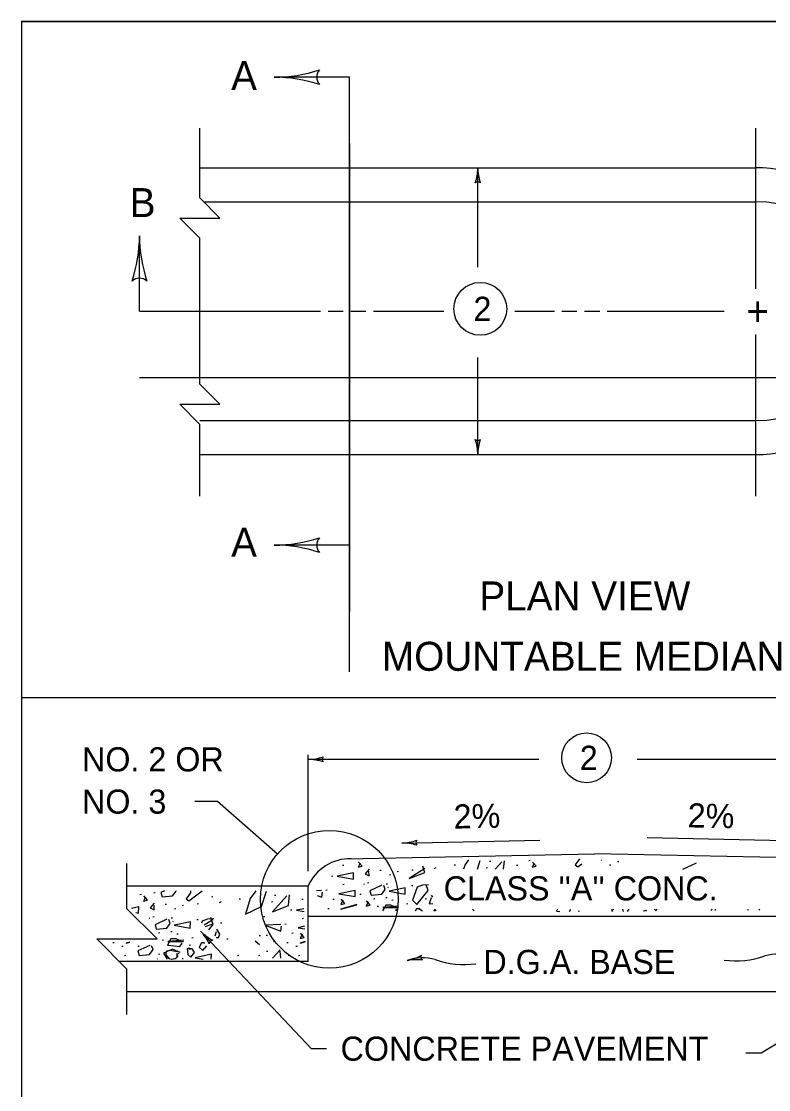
# Model space of a CAD drawing. Extents: x 1007 to 1035.5, y 1000.5 to 1021.5.
# Drawn here: x 1007 to 1013.19, y 1012.65 to 1021.5 of the extents above; entities that cross this region are included whole.
import ezdxf

# ---------------------------------------------------------------- set-up
doc = ezdxf.new("R2010")
doc.units = 0
for name, color, linetype in [('Level 1', 7, 'Continuous'), ('Level 10', 7, 'Continuous'), ('Level 11', 7, 'Continuous')]:
    doc.layers.add(name, color=color, linetype=linetype)

msp = doc.modelspace()

# ---------------------------------------------------------------- linework, layer by layer
at = {"layer": 'Level 1'}
for p, q in [((1009.7192, 1021.0375), (1009.0947, 1021.0375)), ((1009.7192, 1016.1125), (1009.7192, 1020.9875)), ((1013.084, 1019.2845), (1013.084, 1020.6148)), ((1009.7192, 1020.4875), (1009.7192, 1016.6125)), ((1008.4784, 1020.2875), (1013.084, 1020.2875)), ((1010.7813, 1019.4641), (1010.7813, 1020.2875)), ((1008.5097, 1020.0063), (1013.084, 1020.0063)), ((1007.9784, 1019.1), (1007.9784, 1019.7245)), ((1013.084, 1017.5672), (1013.084, 1018.9061)), ((1010.7813, 1017.9125), (1010.7813, 1018.7167)), ((1007.9784, 1018.55), (1014.9418, 1018.55)), ((1008.4784, 1018.1938), (1013.084, 1018.1938)), ((1008.4784, 1017.9125), (1013.084, 1017.9125)), ((1009.7192, 1017.1625), (1009.0947, 1017.1625)), ((1007, 1015.9), (1016.5, 1015.9)), ((1009.375, 1014.4629), (1009.375, 1015.426)), ((1011.2856, 1015.3882), (1009.375, 1015.3882)), ((1014.125, 1015.3882), (1012.1024, 1015.3882)), ((1008.4383, 1015.0423), (1008.6258, 1015.0423)), ((1008.6258, 1015.0423), (1009.1231, 1014.6059)), ((1013.3283, 1014.7148), (1012.1836, 1014.7387)), ((1010.1507, 1014.6949), (1011.2954, 1014.7188)), ((1009.6915, 1014.5641), (1011.75, 1014.6069)), ((1013.8108, 1014.5639), (1011.75, 1014.6069)), ((1009.375, 1014.3387), (1007.875, 1014.3387)), ((1009.375, 1013.7137), (1009.375, 1014.3387)), ((1009.375, 1014.0887), (1014.125, 1014.0887)), ((1009.4033, 1012.9902), (1008.4847, 1013.9667)), ((1009.375, 1013.7137), (1007.8125, 1013.7137)), ((1013.1273, 1012.9569), (1014.379, 1013.7102)), ((1015.625, 1013.4637), (1007.875, 1013.4637)), ((1009.5283, 1012.9902), (1009.4033, 1012.9902)), ((1013.0023, 1012.9569), (1013.1273, 1012.9569))]:
    msp.add_line(p, q, dxfattribs=at)
for points in [[(1009.7192, 1019.1825), (1009.7192, 1021.0375)], [(1008.4784, 1019.1), (1008.4784, 1019.7041), (1008.3118, 1019.8708), (1008.6451, 1019.8708), (1008.4784, 1020.0375), (1008.4784, 1020.6148)], [(1007.9784, 1019.1), (1009.4784, 1019.1)], [(1008.4784, 1017.5672), (1008.4784, 1018.1625), (1008.3118, 1018.3293), (1008.6451, 1018.3293), (1008.4784, 1018.4959), (1008.4784, 1019.1)], [(1009.5409, 1019.1), (1009.6659, 1019.1)], [(1009.7284, 1019.1), (1009.8534, 1019.1)], [(1009.9159, 1019.1), (1010.4998, 1019.1)], [(1011.0883, 1019.1), (1011.4159, 1019.1)], [(1011.4784, 1019.1), (1011.6021, 1019.1)], [(1011.6659, 1019.1), (1011.7909, 1019.1)], [(1011.8534, 1019.1), (1012.8224, 1019.1)], [(1009.7192, 1018.9125), (1009.7192, 1019.0375)], [(1009.7192, 1018.725), (1009.7192, 1018.85)], [(1009.7192, 1017.1625), (1009.7192, 1018.6625)], [(1011.6238, 1014.5643), (1011.5878, 1014.5143)], [(1007.875, 1013.2762), (1007.875, 1013.6512), (1007.625, 1013.9012), (1008.125, 1013.9012), (1007.875, 1014.1512), (1007.875, 1014.5262)], [(1009.6718, 1014.5094), (1009.6608, 1014.508)], [(1009.8071, 1014.5298), (1009.7905, 1014.4951), (1009.8238, 1014.5033), (1009.7933, 1014.538)], [(1009.8809, 1014.4797), (1009.8476, 1014.4408), (1009.8809, 1014.4242), (1009.8795, 1014.463)], [(1010.3423, 1014.4832), (1010.212, 1014.4027), (1010.3423, 1014.4513), (1010.3271, 1014.5026)], [(1010.4343, 1014.4894), (1010.4177, 1014.4824)], [(1010.5965, 1014.5128), (1010.5854, 1014.5114)], [(1010.7046, 1014.5563), (1010.6752, 1014.5185), (1010.6632, 1014.4779)], [(1010.7773, 1014.4779), (1010.8014, 1014.5495)], [(1010.862, 1014.489), (1010.8509, 1014.4876)], [(1010.8893, 1014.5434), (1010.8781, 1014.5421)], [(1010.9803, 1014.5393), (1010.9253, 1014.4779)], [(1010.9948, 1014.4779), (1011.0025, 1014.549)], [(1011.1138, 1014.5094), (1011.1028, 1014.508)], [(1011.2159, 1014.5503), (1011.2048, 1014.5488)], [(1011.2491, 1014.5298), (1011.2325, 1014.4951), (1011.2658, 1014.5033), (1011.2353, 1014.538)], [(1011.3229, 1014.4797), (1011.3213, 1014.4779)], [(1011.5878, 1014.5143), (1011.61, 1014.4977)], [(1011.61, 1014.4977), (1011.6438, 1014.5233)], [(1011.8056, 1014.55), (1011.8042, 1014.5498)], [(1011.8839, 1014.5126), (1011.8728, 1014.5112)], [(1011.9486, 1014.5398), (1011.9374, 1014.5384)], [(1012.4805, 1014.4779), (1012.5922, 1014.5319)], [(1009.5799, 1014.4209), (1009.5688, 1014.4195)], [(1009.7519, 1014.4478), (1009.6173, 1014.42), (1009.7505, 1014.3964), (1009.7519, 1014.4492)], [(1009.9815, 1014.4686), (1009.9704, 1014.4672)], [(1010.0598, 1014.4312), (1010.0487, 1014.4298)], [(1010.1245, 1014.4583), (1010.1133, 1014.457)], [(1010.247, 1014.4719), (1010.2359, 1014.4706)], [(1008.1858, 1014.3001), (1008.1554, 1014.2861)], [(1008.2525, 1014.2569), (1008.2817, 1014.2972)], [(1008.2817, 1014.2972), (1008.2807, 1014.2999)], [(1008.388, 1014.2163), (1008.4977, 1014.2993)], [(1008.3998, 1014.2996), (1008.4018, 1014.2829)], [(1008.5722, 1014.2992), (1008.572, 1014.2988)], [(1008.572, 1014.2988), (1008.5734, 1014.2992)], [(1008.9428, 1014.2983), (1008.8952, 1014.2372)], [(1008.9881, 1014.1692), (1009.0315, 1014.298)], [(1009.487, 1014.3013), (1009.4448, 1014.2996)], [(1009.5323, 1014.3038), (1009.5212, 1014.3024)], [(1009.7655, 1014.3034), (1009.631, 1014.2757), (1009.7642, 1014.2522), (1009.7655, 1014.3048)], [(1009.6753, 1014.3515), (1009.6642, 1014.3501)], [(1009.8407, 1014.3554), (1009.8351, 1014.3513)], [(1009.8794, 1014.3651), (1009.8683, 1014.3637)], [(1009.9863, 1014.3463), (1009.8878, 1014.3005), (1009.8975, 1014.2645), (1009.9849, 1014.2714), (1010.014, 1014.3117), (1010.0015, 1014.3435)], [(1010.0326, 1014.3549), (1010.0215, 1014.3535)], [(1010.0404, 1014.3235), (1010.0348, 1014.3263)], [(1010.1808, 1014.3238), (1010.0462, 1014.2962), (1010.1793, 1014.2726), (1010.1808, 1014.3253)], [(1010.2436, 1014.3413), (1010.2325, 1014.3398)], [(1010.3733, 1014.3485), (1010.3219, 1014.3471), (1010.2789, 1014.3304), (1010.2401, 1014.2223), (1010.2748, 1014.1862), (1010.3691, 1014.3027), (1010.3524, 1014.3498)], [(1007.9939, 1014.2689), (1007.9828, 1014.2675)], [(1008.0271, 1014.2484), (1008.0105, 1014.2138), (1008.0438, 1014.222), (1008.0133, 1014.2567)], [(1008.1097, 1014.2825), (1008.0986, 1014.2812)], [(1008.1554, 1014.2861), (1008.1652, 1014.25)], [(1008.1652, 1014.25), (1008.2525, 1014.2569)], [(1008.4018, 1014.2829), (1008.3658, 1014.233)], [(1008.3658, 1014.233), (1008.388, 1014.2163)], [(1008.5861, 1014.2485), (1008.575, 1014.2471)], [(1008.6543, 1014.2081), (1008.6377, 1014.2011)], [(1008.8165, 1014.2315), (1008.8054, 1014.2301)], [(1008.8952, 1014.2372), (1008.8563, 1014.1054)], [(1009.082, 1014.2077), (1009.0709, 1014.2063)], [(1009.2003, 1014.258), (1009.081, 1014.1248), (1009.2128, 1014.1775), (1009.2225, 1014.2677)], [(1009.1093, 1014.2621), (1009.0981, 1014.2608)], [(1009.3338, 1014.2281), (1009.3228, 1014.2267)], [(1009.45, 1014.2604), (1009.4884, 1014.2458)], [(1009.4884, 1014.2458), (1009.4939, 1014.2888)], [(1009.5902, 1014.2289), (1009.5791, 1014.2276)], [(1009.6642, 1014.222), (1009.6475, 1014.1873), (1009.6808, 1014.1957), (1009.6503, 1014.2303)], [(1009.8148, 1014.2698), (1009.8037, 1014.2684)], [(1009.8718, 1014.2084), (1009.8552, 1014.1738), (1009.8884, 1014.1821), (1009.8579, 1014.2168)], [(1009.9271, 1014.2323), (1009.916, 1014.231)], [(1010.0292, 1014.2426), (1010.0181, 1014.2412)], [(1010.0803, 1014.2222), (1010.0691, 1014.2208)], [(1010.3559, 1014.2323), (1010.3448, 1014.231)], [(1010.3941, 1014.2403), (1010.3788, 1014.1931), (1010.4097, 1014.1943)], [(1010.4097, 1014.2458), (1010.3983, 1014.2638)], [(1007.9719, 1014.1664), (1007.9113, 1014.1539)], [(1007.9705, 1014.1151), (1007.9719, 1014.1678)], [(1008.1009, 1014.1983), (1008.0676, 1014.1595), (1008.1009, 1014.1428), (1008.0995, 1014.1817)], [(1008.2015, 1014.1873), (1008.1904, 1014.1858)], [(1008.2798, 1014.1498), (1008.2687, 1014.1484)], [(1008.3445, 1014.177), (1008.3333, 1014.1757)], [(1008.467, 1014.1906), (1008.4559, 1014.1893)], [(1008.8563, 1014.1054), (1008.9881, 1014.1692)], [(1009.2419, 1014.1396), (1009.2308, 1014.1382)], [(1009.3405, 1014.1513), (1009.2793, 1014.1387)], [(1009.2793, 1014.1387), (1009.3415, 1014.1276)], [(1009.5493, 1014.1507), (1009.5383, 1014.1493)], [(1009.7783, 1014.1862), (1009.6479, 1014.1473), (1009.7783, 1014.1834)], [(1009.9578, 1014.1711), (1009.9466, 1014.1697)], [(1010.0196, 1014.182), (1009.991, 1014.133)], [(1010.125, 1014.1723), (1009.9933, 1014.1613), (1010.1236, 1014.1613)], [(1010.0612, 1014.182), (1010.0196, 1014.182)], [(1010.1098, 1014.1598), (1010.0612, 1014.182)], [(1010.1008, 1014.1327), (1010.1111, 1014.1473)], [(1010.2028, 1014.1915), (1010.1917, 1014.1901)], [(1010.272, 1014.1515), (1010.2616, 1014.1322)], [(1010.3025, 1014.1502), (1010.272, 1014.1515)], [(1010.3219, 1014.1321), (1010.2942, 1014.1488)], [(1010.3218, 1014.132), (1010.3219, 1014.1321)], [(1010.4271, 1014.1468), (1010.4144, 1014.1317)], [(1010.4329, 1014.1363), (1010.4177, 1014.1363)], [(1010.4365, 1014.1317), (1010.4329, 1014.1363)], [(1010.7514, 1014.1348), (1010.7371, 1014.1468)], [(1011.441, 1014.1468), (1011.4324, 1014.1321)], [(1011.4324, 1014.1321), (1011.4618, 1014.1284)], [(1011.5397, 1014.1283), (1011.5527, 1014.1468)], [(1011.6243, 1014.1303), (1011.6133, 1014.1288)], [(1011.8991, 1014.1285), (1011.895, 1014.1468), (1011.895, 1014.1469)], [(1011.895, 1014.1284), (1011.895, 1014.1468), (1011.895, 1014.1469)], [(1011.9019, 1014.1469), (1011.902, 1014.1468), (1011.9075, 1014.1428)], [(1011.9809, 1014.1468), (1011.9823, 1014.1344)], [(1011.9823, 1014.1344), (1011.989, 1014.1293)], [(1012.0213, 1014.1296), (1012.0348, 1014.1468)], [(1012.1783, 1014.1364), (1012.1504, 1014.1307)], [(1012.1782, 1014.1309), (1012.1783, 1014.1378)], [(1012.2462, 1014.1468), (1012.2598, 1014.1358), (1012.2671, 1014.1468)], [(1012.7223, 1014.1468), (1012.7118, 1014.1357)], [(1012.7512, 1014.136), (1012.7502, 1014.1468)], [(1013.0155, 1014.1468), (1013.0178, 1014.1383)], [(1013.1109, 1014.1392), (1013.1164, 1014.1468)], [(1007.9493, 1014.1188), (1007.9705, 1014.1151)], [(1008.0607, 1014.0741), (1008.0551, 1014.0699)], [(1008.0994, 1014.0838), (1008.0883, 1014.0823)], [(1008.2063, 1014.065), (1008.1078, 1014.0192), (1008.1175, 1013.9832), (1008.2049, 1013.9901), (1008.234, 1014.0303), (1008.2215, 1014.0622)], [(1008.2526, 1014.0736), (1008.2415, 1014.0722)], [(1008.2604, 1014.0422), (1008.2548, 1014.0449)], [(1008.4008, 1014.0425), (1008.2662, 1014.0148), (1008.3993, 1013.9913), (1008.4008, 1014.0439)], [(1008.4636, 1014.0599), (1008.4525, 1014.0585)], [(1008.4989, 1014.0491), (1008.4926, 1014.0313)], [(1008.5419, 1014.0658), (1008.4989, 1014.0491)], [(1008.5849, 1014.0588), (1008.5143, 1014.0152)], [(1008.5933, 1014.0672), (1008.5419, 1014.0658)], [(1008.5849, 1014.0269), (1008.5697, 1014.0783)], [(1008.5891, 1014.0213), (1008.5724, 1014.0685)], [(1008.661, 1014.0327), (1008.6498, 1014.0313)], [(1009.0173, 1014.0852), (1009.0063, 1014.0838)], [(1009.3373, 1014.0702), (1009.3262, 1014.0688)], [(1008.1471, 1013.951), (1008.136, 1013.9497)], [(1008.2492, 1013.9613), (1008.2381, 1013.9598)], [(1008.5247, 1014.0045), (1008.5849, 1014.0269)], [(1008.5523, 1013.9761), (1008.5891, 1014.0213)], [(1008.6141, 1013.9589), (1008.6028, 1013.9243)], [(1008.6446, 1013.9409), (1008.6183, 1013.9825)], [(1009.149, 1014.02), (1009.0186, 1014.0144), (1009.1504, 1013.9645), (1009.1559, 1014.0075)], [(1009.1943, 1014.0225), (1009.1832, 1014.0211)], [(1009.2522, 1013.9476), (1009.2411, 1013.9463)], [(1009.3468, 1014.0055), (1009.293, 1013.9943)], [(1009.293, 1013.9943), (1009.3477, 1013.9848)], [(1009.3262, 1013.9407), (1009.3095, 1013.906), (1009.3428, 1013.9143), (1009.3123, 1013.949)], [(1007.7693, 1013.8693), (1007.7583, 1013.8679)], [(1007.8954, 1013.8743), (1007.8679, 1013.866)], [(1007.8679, 1013.866), (1007.8977, 1013.8743)], [(1008.1778, 1013.8898), (1008.1666, 1013.8883)], [(1008.3298, 1013.8785), (1008.2812, 1013.9007), (1008.2396, 1013.9007), (1008.2104, 1013.8508), (1008.2659, 1013.8438), (1008.3117, 1013.8383), (1008.3311, 1013.866)], [(1008.345, 1013.891), (1008.2133, 1013.8799), (1008.3436, 1013.8799)], [(1008.3003, 1013.9408), (1008.2891, 1013.9394)], [(1008.4228, 1013.9102), (1008.4117, 1013.9088)], [(1008.492, 1013.8702), (1008.4726, 1013.8341)], [(1008.5153, 1013.8692), (1008.492, 1013.8702)], [(1008.5193, 1013.8644), (1008.5142, 1013.8674)], [(1008.6144, 1013.9124), (1008.6321, 1013.9132)], [(1008.6321, 1013.9132), (1008.6446, 1013.9409)], [(1008.712, 1013.9), (1008.7009, 1013.8986)], [(1008.9714, 1013.8535), (1008.9368, 1013.8827)], [(1008.9799, 1013.9272), (1008.9688, 1013.9258)], [(1009.0378, 1013.9306), (1009.0267, 1013.9293)], [(1009.099, 1013.8796), (1009.0879, 1013.8782)], [(1009.2113, 1013.8693), (1009.2003, 1013.8679)], [(1009.3522, 1013.8787), (1009.3099, 1013.866)], [(1009.3099, 1013.866), (1009.3523, 1013.8778)], [(1007.8442, 1013.8388), (1007.8331, 1013.8373)], [(1008.0633, 1013.8472), (1007.9648, 1013.8014), (1007.9746, 1013.7653), (1008.0619, 1013.7723), (1008.0911, 1013.8125), (1008.0786, 1013.8444)], [(1007.9769, 1013.8388), (1007.9658, 1013.8373)], [(1008.1471, 1013.7741), (1008.136, 1013.7727)], [(1008.2521, 1013.8161), (1008.1772, 1013.7828)], [(1008.1772, 1013.7828), (1008.2065, 1013.7328)], [(1008.2035, 1013.8008), (1008.1952, 1013.7731)], [(1008.1952, 1013.7731), (1008.2275, 1013.7328)], [(1008.2327, 1013.805), (1008.2035, 1013.8008)], [(1008.3062, 1013.7911), (1008.2327, 1013.805)], [(1008.3145, 1013.7898), (1008.2521, 1013.8161)], [(1008.2964, 1013.7593), (1008.2909, 1013.7842)], [(1008.2909, 1013.7495), (1008.2909, 1013.7842)], [(1008.2978, 1013.7842), (1008.3034, 1013.78)], [(1008.4033, 1013.8133), (1008.3728, 1013.8217), (1008.3783, 1013.7717), (1008.4047, 1013.7509), (1008.4352, 1013.7898), (1008.4143, 1013.8188), (1008.3838, 1013.8244)], [(1008.4023, 1013.8489), (1008.3913, 1013.8475)], [(1008.5743, 1013.7737), (1008.4398, 1013.7459)], [(1008.4726, 1013.8341), (1008.5031, 1013.8064)], [(1008.5031, 1013.8064), (1008.5363, 1013.8443)], [(1008.5732, 1013.7343), (1008.5743, 1013.7751)], [(1009.0412, 1013.7978), (1009.0301, 1013.7965)], [(1009.1434, 1013.8106), (1009.0793, 1013.743)], [(1009.1495, 1013.7426), (1009.1448, 1013.7994)], [(1009.2862, 1013.8388), (1009.2751, 1013.8373)], [(1007.8646, 1013.7638), (1007.8535, 1013.7624)], [(1008.131, 1013.7324), (1008.129, 1013.7346)], [(1008.2358, 1013.7329), (1008.2743, 1013.7398)], [(1008.2438, 1013.7329), (1008.277, 1013.7398)], [(1008.2743, 1013.7398), (1008.2909, 1013.7495)], [(1008.277, 1013.7398), (1008.2964, 1013.7593)], [(1008.3403, 1013.7333), (1008.3332, 1013.7414)], [(1008.4398, 1013.7459), (1008.5072, 1013.734)], [(1008.8005, 1013.7638), (1008.7894, 1013.7624)], [(1008.9765, 1013.7638), (1008.9654, 1013.7624)], [(1009.2215, 1013.7638), (1009.2104, 1013.7624)], [(1009.3066, 1013.7638), (1009.2955, 1013.7624)]]:
    msp.add_lwpolyline(points, dxfattribs=at)
for centre, radius in [((1010.802, 1019.1193), 0.2189), ((1011.6825, 1015.401), 0.2062), ((1009.5519, 1014.2296), 0.5706)]:
    msp.add_circle(centre, radius, dxfattribs=at)
for centre, radius, start, end in [((1009.0947, 1022.2094), 1.1719, 269.98778, 270), ((1009.0947, 1022.2094), 1.1719, 270, 288.66878), ((1009.0947, 1019.8656), 1.1719, 71.34716, 89.99389), ((1009.5403, 1021.0374), 0.0938, 138.7746, 220.89129), ((1010.3906, 1020.2875), 0.3906, 341.34716, 359.99389), ((1011.1719, 1020.2875), 0.3906, 179.98778, 180), ((1011.1719, 1020.2875), 0.3906, 180, 198.66878), ((1013.084, 1019.1), 1.1875, 270, 90), ((1010.7812, 1020.139), 0.0312, 48.7746, 130.89129), ((1013.084, 1019.1), 0.9062, 270, 90), ((1006.8065, 1019.7245), 1.1719, 341.34716, 359.99389), ((1009.1503, 1019.7245), 1.1719, 179.98778, 180), ((1009.1503, 1019.7245), 1.1719, 180, 198.66878), ((1007.9783, 1019.2789), 0.0938, 48.7746, 130.89129), ((1010.7813, 1018.061), 0.0312, 228.7746, 310.89129), ((1010.3906, 1017.9125), 0.3906, 0, 18.66878), ((1011.1719, 1017.9125), 0.3906, 161.34716, 179.99389), ((1010.3906, 1017.9125), 0.3906, 359.98778, 0), ((1009.0947, 1018.3344), 1.1719, 270, 288.66878), ((1009.5403, 1017.1624), 0.0938, 138.7746, 220.89129), ((1009.0947, 1018.3344), 1.1719, 269.98778, 270), ((1009.0947, 1015.9906), 1.1719, 71.34716, 89.99389), ((1009.375, 1015.7788), 0.3906, 269.98778, 270), ((1009.375, 1015.7788), 0.3906, 270, 288.66878), ((1009.375, 1014.9975), 0.3906, 71.34716, 89.99389), ((1009.5235, 1015.3881), 0.0312, 138.7746, 220.89129), ((1010.1425, 1015.0855), 0.3906, 271.18465, 271.19688), ((1010.1425, 1015.0855), 0.3906, 271.19688, 289.86566), ((1010.1588, 1014.3044), 0.3906, 72.54404, 91.19077), ((1010.2992, 1014.698), 0.0312, 139.97148, 222.08817), ((1009.72, 1014.1902), 0.375, 88.02594, 156.67164), ((1008.7692, 1014.2343), 0.3906, 223.23727, 223.2495), ((1008.7692, 1014.2343), 0.3906, 223.2495, 241.91828), ((1008.2001, 1013.699), 0.3906, 24.59666, 43.24339), ((1008.5864, 1013.8584), 0.0312, 92.02409, 174.14079), ((1010.1231, 1014.1065), 0.3906, 280.60386, 299.27264), ((1010.341, 1013.7499), 0.0312, 149.37846, 231.49515), ((1013.2655, 1013.4081), 0.3676, 69.79386, 106.76451), ((1010.1231, 1014.1065), 0.3906, 280.59163, 280.60386), ((1010.322, 1013.3776), 0.3676, 73.23549, 110.20614), ((1010.2669, 1013.3386), 0.3906, 81.95102, 100.59775), ((1010.6617, 1014.3659), 0.6778, 249.8338, 278.79546), ((1012.9258, 1014.3964), 0.6778, 261.20454, 290.1662)]:
    msp.add_arc(centre, radius, start, end, dxfattribs=at)
at = {"layer": 'Level 10'}
for q in [(1035.5, 1021.5), (1007, 1000.5)]:
    msp.add_line((1007, 1021.5), q, dxfattribs=at)
at = {"layer": 'Level 11'}
msp.add_lwpolyline([(1007, 1000.5), (1035.5, 1000.5), (1035.5, 1021.5), (1007, 1021.5)], close=True, dxfattribs=at)

# ---------------------------------------------------------------- texts
at = {"layer": 'Level 1'}
for s, height, p in [('A', 0.24, (1008.7377, 1020.9305)), ('B', 0.24, (1007.8975, 1019.8791)), ('2', 0.2, (1010.7453, 1019.0193)), ('+', 0.24, (1013.0065, 1018.98)), ('A', 0.24, (1008.7377, 1017.0658)), ('PLAN VIEW', 0.24, (1010.7938, 1016.6217)), ('MOUNTABLE MEDIAN', 0.24, (1009.9868, 1016.1217)), ('NO. 2 OR', 0.2, (1007.5026, 1015.2885)), ('2', 0.2, (1011.6258, 1015.301)), ('NO. 3', 0.2, (1007.5026, 1014.9385)), ("CLASS ''A'' CONC.", 0.2, (1010.4985, 1014.2199)), ('D.G.A. BASE', 0.2, (1010.8274, 1013.6108)), ('CONCRETE PAVEMENT', 0.2, (1009.6446, 1012.8924))]:
    msp.add_text(s, height=height, dxfattribs=at).set_placement(p)
for rotation, p in [(1.19423, (1010.5829, 1014.8143)), (358.80577, (1012.5182, 1014.8252))]:
    msp.add_text('2%', height=0.2, rotation=rotation, dxfattribs=at).set_placement(p)

doc.saveas('drawing.dxf')
